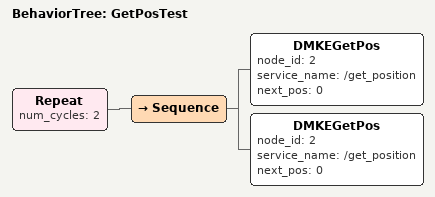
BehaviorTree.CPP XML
<?xml version="1.0" encoding="UTF-8"?>
<root BTCPP_format="4">
  <BehaviorTree ID="GetPosTest">
    <Repeat num_cycles="2">
      <Sequence>
        <DMKEGetPos node_id="2"
                    service_name="/get_position"
                    next_pos="0"/>
        <DMKEGetPos node_id="2"
                    service_name="/get_position"
                    next_pos="0"/>
      </Sequence>
    </Repeat>
  </BehaviorTree>

</root>
